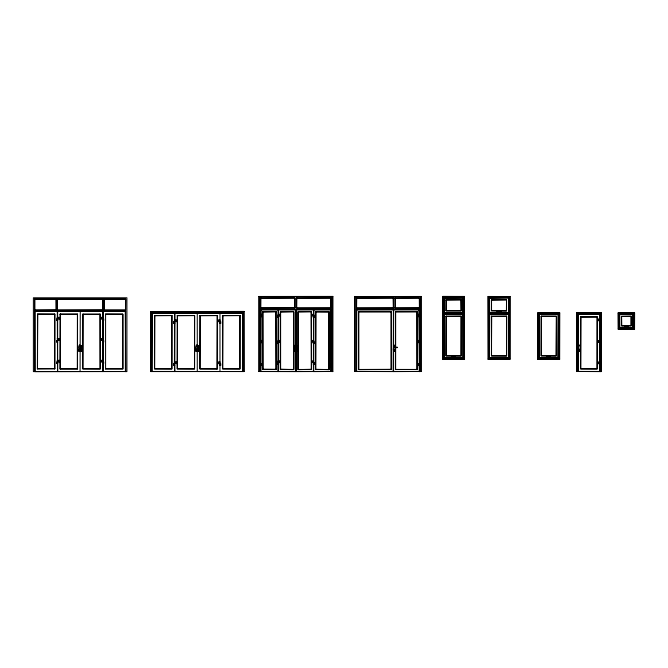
<?xml version="1.0" encoding="UTF-8"?>
<svg xmlns="http://www.w3.org/2000/svg" width="668" height="668" viewBox="0 0 668 668"><rect width="100%" height="100%" fill="white"/><g stroke="black" fill="none" stroke-linecap="round" stroke-linejoin="round"><path stroke-width="1" d="M57.707 318.719L57.707 318.486M57.707 339.286L57.707 339.043M103.106 340.889L103.106 340.655M499.656 311.639L499.656 311.538M627.001 326.677L626.985 327.061M78.774 349.356C79.709 351.268 78.515 348.629 79.333 349.364M80.928 349.523C81.955 351.001 80.636 348.696 81.488 349.364M195.941 349.364C196.993 350.408 195.858 348.262 196.041 349.715M198.112 349.306C198.839 351.301 197.937 348.596 198.613 349.364M294.646 349.356C295.632 351.477 294.296 348.304 295.239 349.523M296.592 349.356C297.494 351.259 296.383 348.646 297.151 349.364M394.103 349.473C395.097 348.471 393.619 351.41 394.713 349.556M442.767 296.425L442.684 359.217L464.519 359.217L464.402 296.408L464.469 359.267L442.667 359.15L442.809 296.408L464.502 296.475L442.684 296.542M488.174 296.542L488.241 359.292L488.108 296.542L509.976 296.542L509.96 359.217L488.208 359.267M488.108 359.15L509.909 359.15M196.167 349.456L196.2 350.299L196.459 349.364M579.031 349.364C579.916 348.613 578.68 351.293 579.548 349.364M125.467 310.061L125.667 299.005L104.074 299.005L104.074 310.211L125.667 310.211L125.601 299.139L34.769 299.072M125.667 371.592L125.4 311.447L125.4 371.592L126.903 371.592L126.903 297.778L33.4 297.778L33.4 371.592L125.517 371.517L34.903 371.592L34.811 311.438M34.703 371.575L34.627 311.305L125.667 311.305L34.736 311.388L125.592 311.413L125.551 371.525M37.366 368.719L54.859 368.719L37.4 368.861L37.642 314.043L54.826 314.177L54.793 368.719M56.07 310.01L34.627 310.211L34.627 299.005L56.229 299.005L56.229 310.211L56.129 299.08M60.053 314.319L77.513 314.177L77.413 368.961L60.095 368.861L60.329 314.043M82.748 314.319L100.208 314.177L100.108 368.961L82.782 368.861L83.024 314.043M60.195 368.961L77.513 368.861M104.208 299.072L104.208 310.144M102.847 310.036L57.323 310.211L57.323 299.005L102.981 299.005L102.981 310.211L102.847 299.18M105.711 314.177L122.662 314.043M99.975 314.043L100.242 368.719M105.711 368.861L122.904 368.861L122.87 314.319L105.577 314.077M150.525 311.58L243.954 311.463L150.525 311.58L150.525 371.458L244.004 371.525L150.592 371.558L150.659 311.513M151.753 312.95L242.793 312.95L151.753 312.95L151.753 371.592L152.028 312.674M151.853 312.849L151.82 371.558M154.492 315.68L171.952 315.546L171.851 368.961L154.525 368.861L154.759 315.413M174.582 363.242L174.715 312.808L174.715 371.592L174.582 365.296M177.179 315.68L194.638 315.546L194.538 368.961L177.212 368.861L177.454 315.413M174.582 371.458L174.381 363.768M197.277 312.95L197.277 371.458M199.874 315.68L217.334 315.546L217.234 368.961L199.907 368.861L200.141 315.413M219.964 312.95L219.964 371.458M222.561 315.68L240.021 315.546L239.921 368.961L222.603 368.861L222.836 315.413M260.645 371.458L259.009 371.458L259.025 296.475L332.756 296.425L332.689 371.592L331.186 371.458L331.111 309.651L260.662 309.701L260.662 371.525L295.774 371.592L295.899 309.701L295.774 371.592M260.512 298.128L294.955 297.895L295.056 308.04L260.645 308.14L260.779 297.861M260.512 371.592L260.779 309.493L331.186 309.526L331.32 371.592M262.85 369.412L262.699 311.881L275.959 311.605L276.226 369.337L262.699 369.337L276.226 369.479M278.28 371.458L278.414 309.626L278.414 371.592M293.594 369.613L280.335 369.337L280.335 311.881L293.594 311.605M280.485 369.412L280.468 311.881L293.862 311.747L293.862 369.479L280.335 369.337M275.959 369.613L275.959 311.605M296.458 298.128L331.186 297.895L331.286 308.04L296.6 308.14L296.734 297.861M295.916 309.768L296.049 371.592L313.534 371.525L313.684 309.626L313.684 371.592L331.186 371.458M298.12 369.412L298.103 311.881L311.221 311.605L311.497 369.337L298.237 369.613M293.711 369.412L293.728 311.881M315.597 311.881L329.132 311.881L328.856 369.613L315.597 369.337L315.872 311.605M331.044 297.861L331.044 308.182M354.892 296.542L421.032 296.475L421.049 371.458L419.546 371.592L419.279 309.626L356.545 309.701L356.528 371.458L354.908 371.525L354.892 296.542L421.049 296.542M356.395 298.128L393.302 297.861L393.536 308.04L356.528 308.14L356.67 297.861M356.461 371.575L356.528 309.526L419.279 309.493L419.546 371.592M358.733 369.412L358.733 311.814L391.248 311.647L391.348 369.479L358.858 369.613M394.938 298.128L419.412 297.895L419.512 308.04L395.08 308.14L395.214 297.861M395.08 298.128L395.214 308.182M393.302 297.861L393.302 308.182M356.528 371.458L393.368 371.575L393.577 309.626L393.577 371.592L419.412 371.458M395.623 369.337L395.648 311.814L417.224 311.647L417.325 369.479L395.698 369.462M443.903 297.911L463.175 297.678L463.033 312.833L443.995 312.774L443.903 297.911L463.308 297.911M443.936 312.808L463.175 312.908L443.936 312.808L444.036 297.836L463.216 297.811M445.948 299.965L461.12 299.723L461.221 310.762L446.082 310.862L446.224 299.69M463.308 314.319L443.903 314.319L463.308 314.319L463.141 357.964M463.033 357.99L443.936 357.923L443.995 314.21M445.948 316.365L461.221 316.231L461.12 355.969L445.982 355.869L446.224 316.089M461.104 310.695L460.987 299.69M463.175 312.749L463.191 297.911M463.033 314.043L463.275 357.923L443.903 357.789M489.335 297.911L508.615 297.678L508.473 312.95L489.477 312.908L489.335 297.911L508.649 297.811L508.582 312.849M489.402 297.911L489.611 312.883L489.477 297.678M491.389 299.965L506.561 299.723L506.427 310.896L491.523 310.862L491.389 299.965L506.494 299.84L506.544 310.695M489.335 314.319L508.715 314.177L508.473 358.056L489.377 357.923L489.335 314.319L508.749 314.319M489.335 357.789L508.749 357.789L508.59 314.244L489.611 314.16L489.477 358.023L489.611 314.043M491.389 316.365L506.661 316.231L506.561 355.969L491.423 355.869L491.665 316.089M489.611 312.808L508.607 312.749L508.715 297.778M489.611 357.923L508.632 357.789M537.84 312.95L559.692 312.883L559.575 359.292L537.857 359.217L537.84 312.95L559.709 312.95M539.068 314.319L558.44 314.177L558.206 358.056L539.101 357.923L539.068 314.319L558.481 314.319M541.122 316.365L556.394 316.231L556.294 355.969L541.155 355.869L541.322 316.248M556.427 316.365L556.152 355.869L541.255 355.735L541.255 316.365M576.626 312.95L601.225 312.883L601.108 371.592L576.626 371.458L576.626 312.95L601.242 312.95M577.995 371.458L577.895 314.177L599.739 314.043L600.014 371.592L599.739 314.177L578.012 314.244L578.012 371.525L578.129 314.043M580.592 317.049L597.242 316.916L597.142 368.961L580.626 368.861L580.868 316.774M599.881 371.458L599.739 314.043M618.184 312.95L634.6 312.95L634.533 329.199L618.317 329.215L618.184 312.95L634.6 312.95M619.411 314.319L633.231 314.077L633.097 327.988L619.553 327.946L619.411 314.319L633.373 314.319M621.465 316.365L631.185 316.131L631.285 325.8L621.599 325.901L621.465 316.365L631.185 316.365L631.043 325.8L621.666 325.784L621.599 316.365M34.836 311.463L34.786 371.517M497.986 311.639L498.119 311.538M547.718 356.745L547.852 356.654M625.373 326.677L625.465 326.577M452.637 356.745L452.637 357.046M488.183 296.475L509.909 296.542M509.876 359.267L509.901 296.475M500.015 311.639L500.148 311.639M549.731 357.129L549.689 356.645L549.814 357.129M627.319 327.061L627.361 326.677M54.726 368.961L54.726 314.077M105.577 368.961L105.577 314.177M242.659 312.707L151.786 312.808M444.036 358.023L444.036 314.077M508.615 297.678L489.611 297.753M626.901 326.577L627.035 327.061M37.5 368.861L37.642 314.177M57.598 311.463L57.598 371.592L57.323 311.463M102.981 311.463L102.981 371.592L102.981 311.513M451.827 357.313L451.827 356.495L451.827 357.313L455.384 357.313L455.384 356.495L451.827 356.495M497.401 312.065L497.268 311.38L500.816 311.38L500.816 312.206L497.268 312.206L500.8 312.181L500.8 311.405L497.268 311.38M451.96 356.629L455.384 356.495M550.549 356.495L547 356.495L547.017 357.296L550.549 357.313L550.549 356.495L547 356.495L547.134 357.18M624.613 327.236L628.17 327.236L628.17 326.418L624.613 326.418L624.747 327.103M628.17 326.418L624.613 326.418M452.687 356.654L454.708 356.745M500.056 312.023L498.111 312.023M454.657 357.046L452.67 357.129M80.085 371.558L80.285 311.513M454.098 356.745L454.131 357.046M625.315 326.677L627.536 326.677L625.348 326.994M549.305 356.745L549.271 357.129M79.492 351.118C75.609 352.186 81.721 336.472 79.492 351.118L78.732 351.159M81.571 351.159L81.22 345.481L80.811 351.118L81.571 351.159L80.811 351.118M196.609 351.118C192.743 352.278 198.839 336.388 196.609 351.118L195.849 351.159M198.697 351.159L198.346 345.481L197.937 351.118L198.697 351.159L197.937 351.118M295.356 351.118C291.482 352.328 297.586 336.338 295.356 351.118L294.596 351.159M297.235 351.159L296.959 345.49L296.475 345.623L296.475 351.118L297.235 351.159L296.475 351.118M394.821 351.151C390.371 352.086 397.527 336.597 394.821 351.151L394.003 351.151M579.699 351.118C575.223 352.17 582.429 336.463 579.699 351.118L578.872 351.118M57.197 319.404L57.197 319.162M57.197 320.323L57.197 320.089M77.513 314.177L60.195 314.077M57.197 340.889L57.197 340.655M57.197 341.816L57.197 341.573M122.778 314.244L122.803 368.861L105.577 368.861M57.707 361.455L57.707 361.697M57.197 362.382L57.197 362.139M57.197 363.3L57.197 363.066M174.832 320.289L174.832 320.531M173.905 321.901L173.905 322.135M103.106 363.066L103.106 363.3M173.905 322.819L173.905 323.061M219.647 321.458L219.572 321.3M242.76 312.808L242.793 371.592L242.701 312.849M174.832 362.29L174.832 362.524M174.832 363.208L174.832 363.45M173.905 363.893L173.905 364.127M260.729 314.528L260.729 314.77M173.905 364.811L173.905 365.054M260.729 315.455L260.729 315.697M260.219 316.373L260.219 316.131M260.219 317.3L260.219 317.058M278.08 316.373L278.08 316.131M278.08 317.3L278.005 317.141M260.729 340.63L260.729 340.864M260.729 341.548L260.729 341.791M260.219 342.467L260.219 342.233M260.219 343.394L260.219 343.152M313.234 314.77L313.234 314.528M313.234 315.697L313.234 315.455M313.743 316.131L313.743 316.373M313.743 317.058L313.743 317.3M278.08 342.467L278.08 342.233M278.08 343.394L278.08 343.152M331.103 314.77L331.103 314.528M331.103 315.697L331.103 315.455M260.729 363.993L260.729 364.227M260.729 364.912L260.729 365.154M260.219 365.83L260.219 365.596M260.219 366.757L260.219 366.515M313.234 340.864L313.234 340.63M313.234 341.791L313.234 341.548M313.743 342.233L313.743 342.467M278.08 363.1L278.005 362.941M313.743 343.152L313.743 343.394M331.103 340.864L331.103 340.63M331.103 341.791L331.103 341.548M313.234 361.497L313.234 361.254M313.743 362.858L313.743 363.1M313.743 363.784L313.743 364.027M331.103 364.227L331.103 363.993M419.329 314.77L419.329 314.528M419.329 315.697L419.329 315.455M419.838 317.058L420.255 317.3L419.395 317.133M419.329 340.864L419.329 340.63M419.329 341.791L419.329 341.548M419.838 343.152L420.255 343.394L419.395 343.227M419.329 364.227L419.329 363.993M419.838 366.515L420.255 366.757L419.395 366.59M599.655 319.563L599.655 319.321M599.655 320.49L599.655 320.248M600.165 320.932L600.165 321.166M600.165 321.851L600.165 322.093M599.655 341.047L599.655 340.814M600.165 342.417L600.165 342.659M600.165 343.344L600.165 343.577M599.655 362.54L599.655 362.298M599.655 363.459L599.655 363.225M600.165 363.901L600.165 364.144M600.165 364.828L600.165 365.07M331.044 308.04L296.6 308.04L296.6 297.995L331.111 298.011M446.157 299.84L461.054 299.84M217.234 368.861L200.008 368.861L200.008 315.546L217.234 315.546L217.092 368.995M328.856 369.479L315.597 369.479M463.275 357.923L444.095 357.923M420.915 371.592L420.915 296.408M634.466 329.215L634.466 312.808M394.22 347.702L397.485 347.602M259.009 296.542L332.823 296.542M260.512 307.906L295.097 307.906M260.512 309.768L331.32 309.768M356.395 309.768L419.546 309.768M125.534 310.077L34.769 310.077L34.769 299.139M491.389 310.628L506.427 310.896M446.224 310.762L460.987 310.896M276.226 311.747L262.699 311.881M315.597 311.747L328.998 311.881L329.132 369.337M391.39 311.881L358.582 311.747L358.582 369.479L391.39 369.337M417.224 369.337L417.208 311.814L395.489 311.747L395.489 369.479L417.158 369.479M489.335 312.674L508.749 312.674M37.5 314.177L54.726 314.177M444.17 314.177L463.108 314.194M633.164 314.194L619.57 314.244L619.62 327.829L633.164 327.829L633.231 314.319M100.242 314.319L82.882 314.177L82.882 368.861L100.108 368.861M260.144 314.361L262.507 314.361M278.005 314.361L280.376 314.361M311.455 314.361L313.818 314.361M329.324 314.361L331.687 314.361M417.55 314.361L419.913 314.361M577.853 314.319L600.014 314.319M260.662 315.814L261.271 315.814L261.271 314.411M331.161 315.814L330.551 315.814L330.56 314.411M419.395 315.814L418.786 315.814L418.786 314.411M260.144 315.864L262.507 315.864M278.005 315.864L280.376 315.864M311.455 315.864L313.818 315.864M329.324 315.864L331.687 315.864M417.55 315.864L419.913 315.864M260.796 315.964L259.618 315.964L259.618 317.467L260.796 317.467M278.665 315.964L277.487 315.964L277.487 317.467L278.665 317.467M313.167 315.964L314.344 315.964L314.344 317.467L313.167 317.467M331.027 315.964L332.205 315.964L332.205 317.467L331.027 317.467M419.262 315.964L420.439 315.964L420.439 317.467L419.262 317.467M556.277 316.298L541.389 316.089M57.122 317.384L59.485 317.384M100.818 317.384L103.181 317.384M57.648 318.845L58.25 318.845L58.25 317.434M102.655 318.845L102.045 318.845L102.054 317.434M59.485 318.895L56.596 318.995L56.596 320.498L57.782 320.498M100.818 318.895L103.699 318.995L103.699 320.498L102.521 320.498M56.646 319.037L57.256 319.037L57.256 320.448M103.047 319.037L103.657 319.037M597.877 319.154L600.24 319.154M599.714 319.204L599.112 319.204L599.112 320.607M174.248 320.122L176.611 320.122M217.868 320.122L220.231 320.122M219.705 320.172L219.096 320.172L219.104 321.575M597.877 320.657L600.24 320.657M599.58 320.757L600.766 320.757L600.766 322.26L599.58 322.26M174.248 321.625L176.611 321.625M217.868 321.625L220.231 321.625M174.899 321.726L173.722 321.726L173.722 323.228L174.899 323.228M219.572 321.726L220.749 321.726L220.749 323.228L219.572 323.228M174.381 323.187L173.772 323.187L173.772 321.776M220.098 323.187L220.707 323.187M628.104 326.485L628.104 327.17L624.63 327.22L624.68 326.485M619.411 327.712L633.373 327.712M618.184 329.082L634.6 329.082M57.122 338.876L59.485 338.876M100.818 338.876L103.181 338.876M57.648 338.926L58.25 338.926L58.25 340.329M102.655 338.926L102.045 338.926L102.054 340.329M57.122 340.379L59.485 340.379M100.818 340.379L103.181 340.379M57.782 340.48L56.596 340.48L56.596 341.983L57.782 341.983M102.521 340.48L103.699 340.48L103.699 341.983L102.521 341.983M260.144 340.455L262.507 340.455M278.005 340.455L280.376 340.455M311.455 340.455L313.818 340.455M329.324 340.455L331.687 340.455M417.55 340.455L419.913 340.455M597.877 340.638L600.24 340.638M56.646 341.941L57.256 341.941L57.256 340.53M103.047 341.941L103.657 341.941M260.144 341.966L262.507 341.966M278.005 341.966L280.376 341.966M311.455 341.966L313.818 341.966M329.324 341.966L331.687 341.966M417.55 341.966L419.913 341.966M260.796 342.058L259.618 342.058L259.618 343.569L260.796 343.569M278.665 342.058L277.487 342.058L277.487 343.569L278.665 343.569M313.167 342.058L314.344 342.058L314.344 343.569L313.167 343.569M331.027 342.058L332.205 342.058L332.205 343.569L331.027 343.569M419.262 342.058L420.439 342.058L420.439 343.569L419.262 343.569M599.714 342.099L599.112 342.099L599.112 340.688M597.877 342.15L600.766 342.241L600.766 343.753L599.58 343.753M547.693 356.745L549.806 356.654M547.693 357.046L549.914 357.046M451.894 357.246L455.317 357.246M547.067 357.246L550.482 357.246L550.482 356.562M539.068 357.789L558.481 357.789M537.84 359.15L559.709 359.15M57.122 360.361L59.485 360.361M100.818 360.361L103.181 360.361M278.005 361.087L280.376 361.087M311.455 361.087L313.818 361.087M278.147 361.421L279.007 361.254L278.589 361.497M57.122 361.872L59.485 361.872M100.818 361.872L103.181 361.872M57.782 361.964L56.596 361.964L56.596 363.476L57.782 363.476M102.521 361.964L103.699 361.964L103.699 363.476L102.521 363.476M174.248 362.114L176.611 362.114M217.868 362.114L220.231 362.114M597.877 362.131L600.24 362.131M599.714 362.173L599.112 362.173L599.112 363.584M278.665 364.194L277.487 364.194L277.487 362.691L280.376 362.59M311.455 362.59L314.344 362.691L314.344 364.194L313.167 364.194M277.537 362.741L278.147 362.741M313.684 362.741L314.294 362.741L314.294 364.144M174.248 363.617L176.611 363.617M217.868 363.617L220.231 363.617M597.877 363.634L600.24 363.634M174.899 363.718L173.722 363.718L173.722 365.221L174.899 365.221M219.572 363.718L220.749 363.718L220.749 365.221L219.572 365.221M260.144 363.818L262.507 363.818M329.324 363.818L331.687 363.818M417.55 363.818L419.913 363.818M599.58 363.734L600.766 363.734L600.766 365.237L599.58 365.237M260.662 363.868L261.271 363.868L261.271 365.279M331.161 363.868L330.551 363.868L330.551 365.279M419.395 363.868L418.786 363.868L418.786 365.279M174.381 365.179L173.772 365.179L173.772 363.768M220.098 365.179L220.707 365.179M260.144 365.321L262.507 365.321M329.324 365.321L331.687 365.321M417.55 365.321L419.913 365.321M260.796 365.421L259.618 365.421L259.618 366.932L260.796 366.932M331.027 365.421L332.205 365.421L332.205 366.932L331.027 366.932M419.262 365.421L420.439 365.421L420.439 366.932L419.262 366.932M332.163 366.882L331.553 366.882L331.553 365.471M420.389 366.882L419.78 366.882L419.78 365.471M259.009 371.458L332.823 371.458M354.892 371.458L421.049 371.458M576.626 371.458L601.242 371.458M394.22 347.151L397.485 347.251M330.994 364.937L331.103 364.912M243.887 311.513L243.954 371.558L243.887 311.447M508.582 314.135L508.473 358.056M537.907 359.267L537.974 312.808M356.595 371.575L356.67 309.493M354.959 371.575L355.025 296.408M57.423 310.136L57.44 299.239M455.384 357.313L455.242 356.629M463.175 314.236L463.191 357.789M393.435 309.768L393.302 371.592M313.551 309.768L313.409 371.592M315.739 369.337L315.739 311.881M278.28 309.768L278.147 371.592M174.582 312.95L174.448 363.242M633.097 314.043L633.097 327.988M619.687 314.043L619.687 327.988M618.317 312.808L618.317 329.215M601.108 312.808L601.108 371.592M600.707 320.807L600.716 322.218L600.106 322.218L600.106 320.807M600.716 343.703L600.707 342.292L600.106 342.292L600.106 343.703M600.716 363.784L600.707 365.187L600.106 365.187L600.106 363.784M598.085 319.154L598.085 320.657M598.085 340.638L598.085 342.15M598.085 362.131L598.085 363.634M576.76 312.808L576.76 371.592M559.575 312.808L559.575 359.292M558.206 314.043L558.206 358.056M539.343 314.043L539.343 358.056M497.334 311.455L497.334 312.131M491.523 299.965L491.523 310.628M463.033 297.636L463.033 312.95M446.082 299.965L446.082 310.628M444.17 297.636L444.17 312.95M444.17 314.043L444.17 358.056M419.78 316.014L419.78 317.417M419.78 342.108L419.78 343.519M419.279 309.493L419.279 371.592M418.786 340.505L418.786 341.916M417.767 314.361L417.767 315.864M417.767 340.455L417.767 341.966M417.767 363.818L417.767 365.321M417.091 311.605L417.091 369.613M391.181 311.747L391.114 369.613M332.689 296.408L332.689 371.592M331.553 316.014L331.553 317.417M331.553 342.108L331.553 343.519M331.044 309.493L331.044 371.592M330.911 297.995L330.911 308.04M330.56 340.505L330.551 341.916M329.533 314.361L329.533 315.864M329.533 340.455L329.533 341.966M329.533 363.818L329.533 365.321M328.856 311.605L328.856 369.613M314.286 316.014L314.294 317.417M314.286 342.108L314.294 343.519M313.3 314.411L313.3 315.814L312.691 315.814L312.691 314.411M313.3 340.505L313.3 341.916M313.3 361.129L313.3 362.54L312.691 362.54L312.691 361.129M312.691 340.505L312.691 341.916M311.672 314.361L311.672 315.864M311.672 340.455L311.672 341.966M311.672 361.087L311.672 362.59M294.822 308.182L294.955 297.995L260.645 297.995L260.645 308.04M280.602 311.605L280.602 369.613M280.159 314.361L280.159 315.864M280.159 340.455L280.159 341.966M280.159 361.087L280.159 362.59M279.14 314.411L279.132 315.814L278.531 315.814L278.531 314.411M279.14 340.505L279.132 341.916M279.132 361.129L279.14 362.54L278.531 362.54L278.531 361.129M278.531 340.505L278.531 341.916M262.967 311.605L262.967 369.613M262.29 314.361L262.29 315.864M262.29 340.455L262.29 341.966M262.29 363.818L262.29 365.321M261.271 340.505L261.271 341.916M260.779 309.493L260.779 371.592M260.395 315.964L260.403 317.467M260.403 342.058L260.395 343.569M260.395 365.421L260.403 366.932M260.278 316.014L260.278 317.417M260.278 342.108L260.278 343.519M260.278 365.471L260.278 366.882L259.668 366.882L259.668 365.471M259.677 316.014L259.668 317.417M259.668 342.108L259.677 343.519M259.142 296.408L259.142 371.592M219.096 362.165L219.104 363.576M218.077 320.122L218.077 321.625M218.077 362.114L218.077 363.617M176.394 320.122L176.394 321.625M176.394 362.114L176.394 363.617M175.367 321.575L175.375 320.172L174.766 320.172L174.766 321.575M175.375 362.165L175.367 363.576M174.766 362.165L174.766 363.576M102.914 311.48L102.914 371.558M102.054 360.411L102.045 361.822M101.027 317.384L101.027 318.895M101.027 338.876L101.027 340.379M101.027 360.361L101.027 361.872M77.413 314.177L77.413 368.861M60.195 314.177L60.195 368.861M59.277 317.384L59.277 318.895M59.277 338.876L59.277 340.379M59.277 360.361L59.277 361.872M58.25 360.411L58.25 361.822M57.523 311.48L57.523 371.558M57.256 362.014L57.256 363.425M103.106 320.089L103.523 320.323L103.106 320.089M174.832 321.216L175.241 321.458L174.832 321.216M220.231 321.984L220.248 321.951M219.313 363.292L219.313 363.292M419.921 316.223L419.921 316.223M419.921 342.317L419.921 342.317M419.921 365.68L419.921 365.68M539.226 314.244L539.226 357.856L558.273 357.906L558.339 314.319L539.226 314.244M419.395 307.973L356.528 308.04L356.528 297.995L419.412 297.995L419.412 308.04M57.916 317.442L57.916 317.918L57.916 317.442M57.916 339.853L57.916 340.329L57.916 339.853M102.388 317.442L102.388 317.918L102.388 317.442M102.388 318.36L102.388 318.845L102.388 318.36M103.315 319.045L103.315 319.521L103.315 319.045M57.916 360.419L57.916 360.895L57.916 360.419M102.388 338.926L102.388 339.402L102.388 338.926M102.388 339.853L102.388 340.329L102.388 339.853M103.315 341.457L103.315 341.933L103.315 341.457M102.388 360.419L102.388 360.895L102.388 360.419M102.388 361.338L102.388 361.814L102.388 361.338M103.315 362.023L103.315 362.499L103.315 362.023M219.438 320.172L219.438 320.648L219.438 320.172M220.365 322.702L220.365 323.178L220.365 322.702M278.798 314.411L278.798 314.887L278.798 314.411M278.798 315.338L278.798 315.814L278.798 315.338M219.438 362.165L219.438 362.64L219.438 362.165M220.365 363.768L220.365 364.244L220.365 363.768M220.365 364.695L220.365 365.171L220.365 364.695M278.798 340.505L278.798 340.989L278.798 340.505M278.798 341.431L278.798 341.907L278.798 341.431M331.821 316.014L331.821 316.49L331.821 316.014M331.821 316.941L331.821 317.417L331.821 316.941M278.798 362.064L278.798 362.54L278.798 362.064M277.871 363.668L277.871 364.144L277.871 363.668M331.821 342.116L331.821 342.592L331.821 342.116M331.821 343.035L331.821 343.511L331.821 343.035M313.033 362.064L313.033 362.54L313.033 362.064M331.821 365.471L331.821 365.955L331.821 365.471M331.821 366.398L331.821 366.874L331.821 366.398M599.446 341.615L599.446 342.091L599.446 341.615M311.296 369.462L297.961 369.479L297.961 311.747L311.296 311.747L311.296 369.479M171.851 315.546L154.625 315.546L154.625 368.861L171.851 368.861L171.851 315.546M194.538 315.546L177.312 315.546L177.312 368.861L194.538 368.861L194.538 315.546M239.921 315.546L222.703 315.546L222.703 368.861L239.921 368.861L239.921 315.546M461.12 316.231L446.082 316.231L446.082 355.869L461.12 355.869L461.12 316.231M506.561 316.231L491.523 316.231L491.523 355.869L506.561 355.869L506.561 316.231M597.142 316.916L580.726 316.916L580.726 368.861L597.142 368.861L597.142 316.916"/></g></svg>
